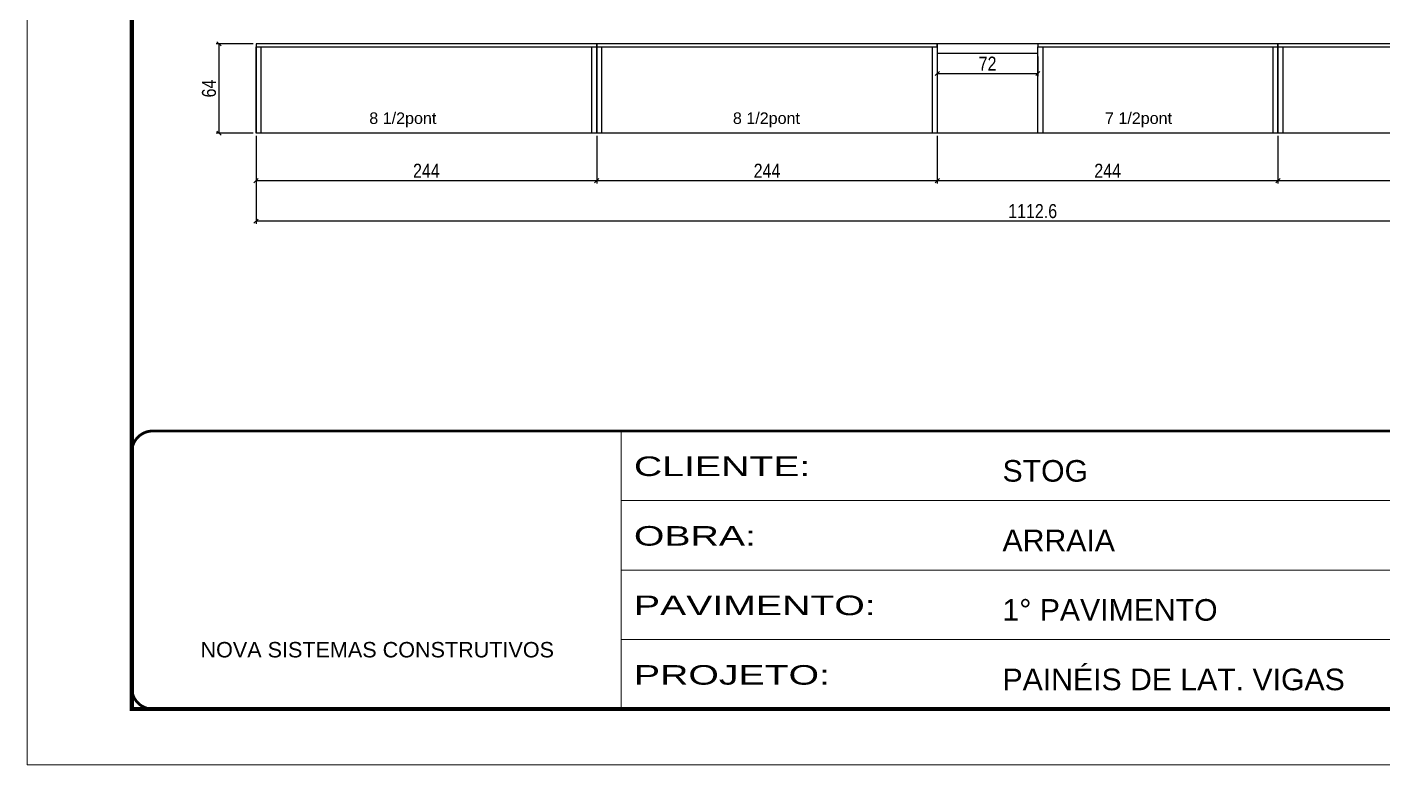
# Model space of a CAD drawing. Extents: x -3394 to 16474, y -5031 to 14397.
# Drawn here: x 9027 to 9998, y 5307 to 5835 of the extents above; entities that cross this region are included whole.
import ezdxf

# ---------------------------------------------------------------- set-up
doc = ezdxf.new("R2010")
doc.units = 0
doc.linetypes.add('CONTINUO', pattern=[0])
doc.linetypes.add('DASHED', pattern=[0.75, 0.5, -0.25])
doc.layers.get('0').update_dxf_attribs({"linetype": 'CONTINUOUS'})
doc.layers.get('Defpoints').update_dxf_attribs({"linetype": 'CONTINUOUS'})
for name, color, linetype in [('COTA', 241, 'CONTINUOUS'), ('Painéis', 200, 'CONTINUOUS'), ('PONTALETE', 7, 'CONTINUOUS'), ('SARR_2.2x7', 40, 'CONTINUOUS'), ('SARR_3.5x7', 81, 'CONTINUOUS')]:
    doc.layers.add(name, color=color, linetype=linetype)
doc.layers.add('Folhas', color=255, linetype='CONTINUOUS', lineweight=9)
doc.layers.add('SARRAFO DE PRESSAO', color=251, linetype='DASHED', lineweight=9)
doc.styles.add('ARIAL', font='arial.ttf')
doc.styles.add('COTA TECNICA', font='techl___.ttf', dxfattribs={"height": 10})
doc.styles.add('Tecnologia', font='')
doc.styles.get('Tecnologia').set_extended_font_data('Forgotten Futurist')
doc.dimstyles.new('PAINEL', dxfattribs={"dimtxt": 10, "dimasz": 3, "dimexe": 3, "dimexo": 3, "dimgap": 3, "dimtad": 1, "dimdec": 1, "dimzin": 12, "dimdsep": 46, "dimtxsty": 'COTA TECNICA', "dimblk1": 'OBLIQUE', "dimblk2": 'OBLIQUE', "dimsah": 1, "dimcen": 0.9, "dimclrd": 4, "dimclre": 4, "dimclrt": 240, "dimadec": 1, "dimazin": 3, "dimtfac": 1, "dimtdec": 1, "dimtmove": 0, "dimatfit": 3, "dimfxl": 1, "dimtolj": 1, "dimtzin": 12, "dimarcsym": 0})

# ---------------------------------------------------------------- blocks, each defined once
blk = doc.blocks.new('9999999999')
at = {"color": 30, "linetype": 'CONTINUO'}
for p, q in [((98564.56, 34230.21), (98564.56, 34429.45)), ((98564.56, 34379.64), (99583.98, 34379.64)), ((98564.56, 34329.83), (99487.98, 34329.83)), ((98564.56, 34280.02), (99487.98, 34280.02))]:
    blk.add_line(p, q, dxfattribs=at)
at = {"color": 30, "linetype": 'CONTINUO', "const_width": 2}
blk.add_lwpolyline([(99583.98, 34230.21), (99583.98, 34414.45, 0.414214), (99568.98, 34429.45), (98228.98, 34429.45, 0.414214), (98213.98, 34414.45), (98213.98, 34245.21, 0.414214), (98228.98, 34230.21), (99583.98, 34230.21)], format="xyb", dxfattribs=at)
at = {"layer": 'Folhas'}
blk.add_lwpolyline([(98138.98, 34190.21), (99623.98, 34190.21), (99623.98, 35240.21), (98138.98, 35240.21)], close=True, dxfattribs=at)
at = {"layer": 'Folhas', "color": 30, "const_width": 3}
blk.add_lwpolyline([(98213.98, 34230.21), (99583.98, 34230.21), (99583.98, 35200.21), (98213.98, 35200.21)], close=True, dxfattribs=at)
at = {"color": 7, "linetype": 'Continuous', "ltscale": 5, "style": 'ARIAL'}
for s, height, p in [('STOG', 15.483, (98837.68, 34393.13)), ('ARRAIA', 15.483, (98837.68, 34343.32)), ('1° PAVIMENTO', 15.4829, (98837.68, 34293.51)), ('NOVA SISTEMAS CONSTRUTIVOS', 11.0592, (98263.19, 34267.21)), ('PAINÉIS DE LAT. VIGAS', 15.4829, (98837.68, 34243.7))]:
    blk.add_text(s, height=height, dxfattribs=at).set_placement(p)
at = {"layer": 'Folhas', "color": 7, "style": 'Tecnologia', "width": 1.5}
for s, p in [('CLIENTE:', (98573.65, 34397.17)), ('OBRA:', (98573.65, 34347.31)), ('PAVIMENTO:', (98573.65, 34297.5)), ('PROJETO:', (98573.65, 34247.69))]:
    blk.add_text(s, height=14, dxfattribs=at).set_placement(p)
blk = doc.blocks.new('_Oblique')
at = {"color": 0, "linetype": 'ByBlock', "lineweight": -2}
blk.add_line((-0.5, -0.5), (0.5, 0.5), dxfattribs=at)
blk = doc.blocks.new('*D816')
at = {"layer": 'COTA', "color": 4, "linetype": 'Continuous', "lineweight": -2, "transparency": 16777216}
for p, q in [((9191.22, 5757.14), (9191.22, 5694.15)), ((10303.82, 5757.14), (10303.82, 5694.15)), ((10303.82, 5696.15), (9191.22, 5696.15))]:
    blk.add_line(p, q, dxfattribs=at)
at = {"layer": 'Defpoints', "color": 0, "linetype": 'Continuous', "transparency": 16777216}
for p in [(9191.22, 5759.14), (10303.82, 5759.14), (9191.22, 5696.15)]:
    blk.add_point(p, dxfattribs=at)
at = {"layer": 'COTA', "color": 4, "linetype": 'Continuous', "lineweight": -2, "transparency": 16777216, "xscale": 3, "yscale": 3, "zscale": 3, "rotation": 180}
blk.add_blockref('_Oblique', (9191.22, 5696.15), dxfattribs=at)
at = {"layer": 'COTA', "color": 4, "linetype": 'Continuous', "lineweight": -2, "transparency": 16777216, "xscale": 3, "yscale": 3, "zscale": 3}
blk.add_blockref('_Oblique', (10303.82, 5696.15), dxfattribs=at)
at = {"layer": 'COTA', "color": 240, "linetype": 'Continuous', "transparency": 16777216, "insert": (9747.52, 5703.25), "char_height": 10, "attachment_point": 5, "style": 'COTA TECNICA'}
blk.add_mtext('\\A1;1112.6', dxfattribs=at)
blk = doc.blocks.new('*D811')
at = {"layer": 'COTA', "color": 4, "linetype": 'Continuous', "lineweight": -2, "transparency": 16777216}
for p, q in [((9191.22, 5757.14), (9191.22, 5723.17)), ((9435.22, 5757.14), (9435.22, 5723.17)), ((9191.22, 5725.17), (9435.22, 5725.17))]:
    blk.add_line(p, q, dxfattribs=at)
at = {"layer": 'Defpoints', "color": 0, "linetype": 'Continuous', "transparency": 16777216}
for p in [(9191.22, 5759.14), (9435.22, 5759.14), (9435.22, 5725.17)]:
    blk.add_point(p, dxfattribs=at)
at = {"layer": 'COTA', "color": 4, "linetype": 'Continuous', "lineweight": -2, "transparency": 16777216, "xscale": 3, "yscale": 3, "zscale": 3, "rotation": 180}
blk.add_blockref('_Oblique', (9191.22, 5725.17), dxfattribs=at)
at = {"layer": 'COTA', "color": 4, "linetype": 'Continuous', "lineweight": -2, "transparency": 16777216, "xscale": 3, "yscale": 3, "zscale": 3}
blk.add_blockref('_Oblique', (9435.22, 5725.17), dxfattribs=at)
at = {"layer": 'COTA', "color": 240, "linetype": 'Continuous', "transparency": 16777216, "insert": (9313.22, 5732.24), "char_height": 10, "attachment_point": 5, "style": 'COTA TECNICA'}
blk.add_mtext('\\A1;244', dxfattribs=at)
blk = doc.blocks.new('*D812')
at = {"layer": 'COTA', "color": 4, "linetype": 'Continuous', "lineweight": -2, "transparency": 16777216}
for p, q in [((9435.22, 5757.14), (9435.22, 5723.17)), ((9679.22, 5757.14), (9679.22, 5723.17)), ((9435.22, 5725.17), (9679.22, 5725.17))]:
    blk.add_line(p, q, dxfattribs=at)
at = {"layer": 'Defpoints', "color": 0, "linetype": 'Continuous', "transparency": 16777216}
for p in [(9435.22, 5759.14), (9679.22, 5759.14), (9679.22, 5725.17)]:
    blk.add_point(p, dxfattribs=at)
at = {"layer": 'COTA', "color": 4, "linetype": 'Continuous', "lineweight": -2, "transparency": 16777216, "xscale": 3, "yscale": 3, "zscale": 3, "rotation": 180}
blk.add_blockref('_Oblique', (9435.22, 5725.17), dxfattribs=at)
at = {"layer": 'COTA', "color": 4, "linetype": 'Continuous', "lineweight": -2, "transparency": 16777216, "xscale": 3, "yscale": 3, "zscale": 3}
blk.add_blockref('_Oblique', (9679.22, 5725.17), dxfattribs=at)
at = {"layer": 'COTA', "color": 240, "linetype": 'Continuous', "transparency": 16777216, "insert": (9557.22, 5732.24), "char_height": 10, "attachment_point": 5, "style": 'COTA TECNICA'}
blk.add_mtext('\\A1;244', dxfattribs=at)
blk = doc.blocks.new('*D813')
at = {"layer": 'COTA', "color": 4, "linetype": 'Continuous', "lineweight": -2, "transparency": 16777216}
for p, q in [((9679.22, 5757.14), (9679.22, 5723.17)), ((9923.22, 5757.14), (9923.22, 5723.17)), ((9679.22, 5725.17), (9923.22, 5725.17))]:
    blk.add_line(p, q, dxfattribs=at)
at = {"layer": 'Defpoints', "color": 0, "linetype": 'Continuous', "transparency": 16777216}
for p in [(9679.22, 5759.14), (9923.22, 5759.14), (9923.22, 5725.17)]:
    blk.add_point(p, dxfattribs=at)
at = {"layer": 'COTA', "color": 4, "linetype": 'Continuous', "lineweight": -2, "transparency": 16777216, "xscale": 3, "yscale": 3, "zscale": 3, "rotation": 180}
blk.add_blockref('_Oblique', (9679.22, 5725.17), dxfattribs=at)
at = {"layer": 'COTA', "color": 4, "linetype": 'Continuous', "lineweight": -2, "transparency": 16777216, "xscale": 3, "yscale": 3, "zscale": 3}
blk.add_blockref('_Oblique', (9923.22, 5725.17), dxfattribs=at)
at = {"layer": 'COTA', "color": 240, "linetype": 'Continuous', "transparency": 16777216, "insert": (9801.22, 5732.24), "char_height": 10, "attachment_point": 5, "style": 'COTA TECNICA'}
blk.add_mtext('\\A1;244', dxfattribs=at)
blk = doc.blocks.new('*D814')
at = {"layer": 'COTA', "color": 4, "linetype": 'Continuous', "lineweight": -2, "transparency": 16777216}
for p, q in [((9923.22, 5757.14), (9923.22, 5723.17)), ((10167.22, 5757.14), (10167.22, 5723.17)), ((9923.22, 5725.17), (10167.22, 5725.17))]:
    blk.add_line(p, q, dxfattribs=at)
at = {"layer": 'Defpoints', "color": 0, "linetype": 'Continuous', "transparency": 16777216}
for p in [(9923.22, 5759.14), (10167.22, 5759.14), (10167.22, 5725.17)]:
    blk.add_point(p, dxfattribs=at)
at = {"layer": 'COTA', "color": 4, "linetype": 'Continuous', "lineweight": -2, "transparency": 16777216, "xscale": 3, "yscale": 3, "zscale": 3, "rotation": 180}
blk.add_blockref('_Oblique', (9923.22, 5725.17), dxfattribs=at)
at = {"layer": 'COTA', "color": 4, "linetype": 'Continuous', "lineweight": -2, "transparency": 16777216, "xscale": 3, "yscale": 3, "zscale": 3}
blk.add_blockref('_Oblique', (10167.22, 5725.17), dxfattribs=at)
at = {"layer": 'COTA', "color": 240, "linetype": 'Continuous', "transparency": 16777216, "insert": (10045.22, 5732.24), "char_height": 10, "attachment_point": 5, "style": 'COTA TECNICA'}
blk.add_mtext('\\A1;244', dxfattribs=at)
blk = doc.blocks.new('*D810')
at = {"layer": 'COTA', "color": 4, "linetype": 'Continuous', "lineweight": -2, "transparency": 16777216}
for p, q in [((9679.22, 5814.14), (9679.22, 5799.9)), ((9751.19, 5814.14), (9751.19, 5799.9)), ((9679.22, 5801.9), (9751.19, 5801.9))]:
    blk.add_line(p, q, dxfattribs=at)
at = {"layer": 'Defpoints', "color": 0, "linetype": 'Continuous', "transparency": 16777216}
for p in [(9679.22, 5816.14), (9751.19, 5816.14), (9751.19, 5801.9)]:
    blk.add_point(p, dxfattribs=at)
at = {"layer": 'COTA', "color": 4, "linetype": 'Continuous', "lineweight": -2, "transparency": 16777216, "xscale": 3, "yscale": 3, "zscale": 3, "rotation": 180}
blk.add_blockref('_Oblique', (9679.22, 5801.9), dxfattribs=at)
at = {"layer": 'COTA', "color": 4, "linetype": 'Continuous', "lineweight": -2, "transparency": 16777216, "xscale": 3, "yscale": 3, "zscale": 3}
blk.add_blockref('_Oblique', (9751.19, 5801.9), dxfattribs=at)
at = {"layer": 'COTA', "color": 240, "linetype": 'Continuous', "transparency": 16777216, "insert": (9715.21, 5808.97), "char_height": 10, "attachment_point": 5, "style": 'COTA TECNICA'}
blk.add_mtext('\\A1;72', dxfattribs=at)
blk = doc.blocks.new('*D817')
at = {"layer": 'COTA', "color": 4, "linetype": 'Continuous', "lineweight": -2, "transparency": 16777216}
for p, q in [((9189.22, 5823.14), (9162.63, 5823.14)), ((9164.63, 5823.14), (9164.63, 5759.14)), ((9189.22, 5759.14), (9162.63, 5759.14))]:
    blk.add_line(p, q, dxfattribs=at)
at = {"layer": 'Defpoints', "color": 0, "linetype": 'Continuous', "transparency": 16777216}
for p in [(9191.22, 5823.14), (9164.63, 5759.14), (9191.22, 5759.14)]:
    blk.add_point(p, dxfattribs=at)
at = {"layer": 'COTA', "color": 4, "linetype": 'Continuous', "lineweight": -2, "transparency": 16777216, "xscale": 3, "yscale": 3, "zscale": 3}
for p, rotation in [((9164.63, 5823.14), 90), ((9164.63, 5759.14), 270)]:
    blk.add_blockref('_Oblique', p, dxfattribs=dict(at, rotation=rotation))
at = {"layer": 'COTA', "color": 240, "linetype": 'Continuous', "transparency": 16777216, "insert": (9157.53, 5791.14), "char_height": 10, "attachment_point": 5, "rotation": 90, "style": 'COTA TECNICA'}
blk.add_mtext('\\A1;64', dxfattribs=at)

msp = doc.modelspace()

# ---------------------------------------------------------------- linework, layer by layer
at = {"layer": 'Painéis', "linetype": 'Continuous'}
for p, q in [((10303.82, 5823.14), (9191.22, 5823.14)), ((9191.22, 5823.14), (9191.22, 5759.14)), ((9435.22, 5823.14), (9435.22, 5759.14)), ((9679.22, 5823.14), (9679.22, 5759.14)), ((9923.22, 5823.14), (9923.22, 5759.14)), ((10303.82, 5759.14), (9191.22, 5759.14))]:
    msp.add_line(p, q, dxfattribs=at)
at = {"layer": 'SARR_2.2x7', "ltscale": 25}
msp.add_line((9751.19, 5816.14), (9679.22, 5816.14), dxfattribs=at)
for points in [[(9191.22, 5820.94), (9435.22, 5820.94), (9435.22, 5823.14), (9191.22, 5823.14)], [(9435.22, 5820.94), (9679.22, 5820.94), (9679.22, 5823.14), (9435.22, 5823.14)], [(9751.19, 5820.94), (9923.22, 5820.94), (9923.22, 5823.14), (9751.19, 5823.14)], [(9923.22, 5820.94), (10167.22, 5820.94), (10167.22, 5823.14), (9923.22, 5823.14)]]:
    msp.add_lwpolyline(points, close=True, dxfattribs=at)
at = {"layer": 'SARR_3.5x7'}
for points in [[(9194.72, 5759.14), (9191.22, 5759.14), (9191.22, 5820.94), (9194.72, 5820.94)], [(9435.22, 5759.14), (9431.72, 5759.14), (9431.72, 5820.94), (9435.22, 5820.94)], [(9438.72, 5759.14), (9435.22, 5759.14), (9435.22, 5820.94), (9438.72, 5820.94)], [(9679.22, 5759.14), (9675.72, 5759.14), (9675.72, 5820.94), (9679.22, 5820.94)], [(9923.22, 5759.14), (9919.72, 5759.14), (9919.72, 5820.94), (9923.22, 5820.94)], [(9926.72, 5759.14), (9923.22, 5759.14), (9923.22, 5820.94), (9926.72, 5820.94)]]:
    msp.add_lwpolyline(points, close=True, dxfattribs=at)
at = {"layer": 'SARR_3.5x7', "elevation": 0}
msp.add_lwpolyline([(9754.69, 5759.14), (9751.19, 5759.14), (9751.19, 5820.94), (9754.69, 5820.94)], close=True, dxfattribs=at)

# ---------------------------------------------------------------- block references
at = {"layer": 'SARRAFO DE PRESSAO', "color": 6, "linetype": 'ByBlock'}
msp.add_blockref('9999999999', (-89111.77, -28883.68), dxfattribs=at)

# ---------------------------------------------------------------- texts
at = {"layer": 'PONTALETE', "linetype": 'Continuous', "style": 'ARIAL'}
for s, p in [('8 1/2pont', (9272.31, 5765.76)), ('8 1/2pont', (9532.78, 5765.76)), ('7 1/2pont', (9799.3, 5765.76))]:
    msp.add_text(s, height=8.25, dxfattribs=at).set_placement(p)

# ---------------------------------------------------------------- dimensions: what is measured, and where the dimension line sits
at = {"layer": 'COTA', "linetype": 'Continuous'}
for base, p1, angle, picture, middle in [((9164.63, 5759.14), (9191.22, 5823.14), 90, '*D817', (9157.53, 5791.14)), ((9191.22, 5696.15), (10303.82, 5759.14), 180, '*D816', (9747.52, 5703.25))]:
    dim = msp.add_linear_dim(base=base, p1=p1, p2=(9191.22, 5759.14), angle=angle, dimstyle='PAINEL', override={"dimexe": 2, "dimexo": 2, "dimgap": 2, "dimadec": 8, "dimtix": 1, "dimatfit": 2, "dimldrblk": 'Oblique'}, dxfattribs=at)
    dim.commit()
    dim.dimension.update_dxf_attribs({"geometry": picture, "text_midpoint": middle})
for base, p1, p2, override, picture, middle in [((9751.19, 5801.9), (9679.22, 5816.14), (9751.19, 5816.14), {"dimexe": 2, "dimexo": 2, "dimgap": 2, "dimadec": 8, "dimtix": 1, "dimatfit": 2, "dimldrblk": 'Oblique'}, '*D810', (9715.21, 5808.97)), ((9435.22, 5725.17), (9191.22, 5759.14), (9435.22, 5759.14), {"dimexe": 2, "dimexo": 2, "dimgap": 2, "dimadec": 8, "dimtix": 1, "dimtmove": 1, "dimatfit": 2, "dimldrblk": 'Oblique'}, '*D811', (9313.22, 5732.24)), ((9679.22, 5725.17), (9435.22, 5759.14), (9679.22, 5759.14), {"dimexe": 2, "dimexo": 2, "dimgap": 2, "dimadec": 8, "dimtix": 1, "dimtmove": 1, "dimatfit": 2, "dimldrblk": 'Oblique'}, '*D812', (9557.22, 5732.24)), ((9923.22, 5725.17), (9679.22, 5759.14), (9923.22, 5759.14), {"dimexe": 2, "dimexo": 2, "dimgap": 2, "dimadec": 8, "dimtix": 1, "dimtmove": 1, "dimatfit": 2, "dimldrblk": 'Oblique'}, '*D813', (9801.22, 5732.24)), ((10167.22, 5725.17), (9923.22, 5759.14), (10167.22, 5759.14), {"dimexe": 2, "dimexo": 2, "dimgap": 2, "dimadec": 8, "dimtix": 1, "dimtmove": 1, "dimatfit": 2, "dimldrblk": 'Oblique'}, '*D814', (10045.22, 5732.24))]:
    dim = msp.add_linear_dim(base=base, p1=p1, p2=p2, dimstyle='PAINEL', override=override, dxfattribs=at)
    dim.commit()
    dim.dimension.update_dxf_attribs({"geometry": picture, "text_midpoint": middle})

doc.saveas('drawing.dxf')
